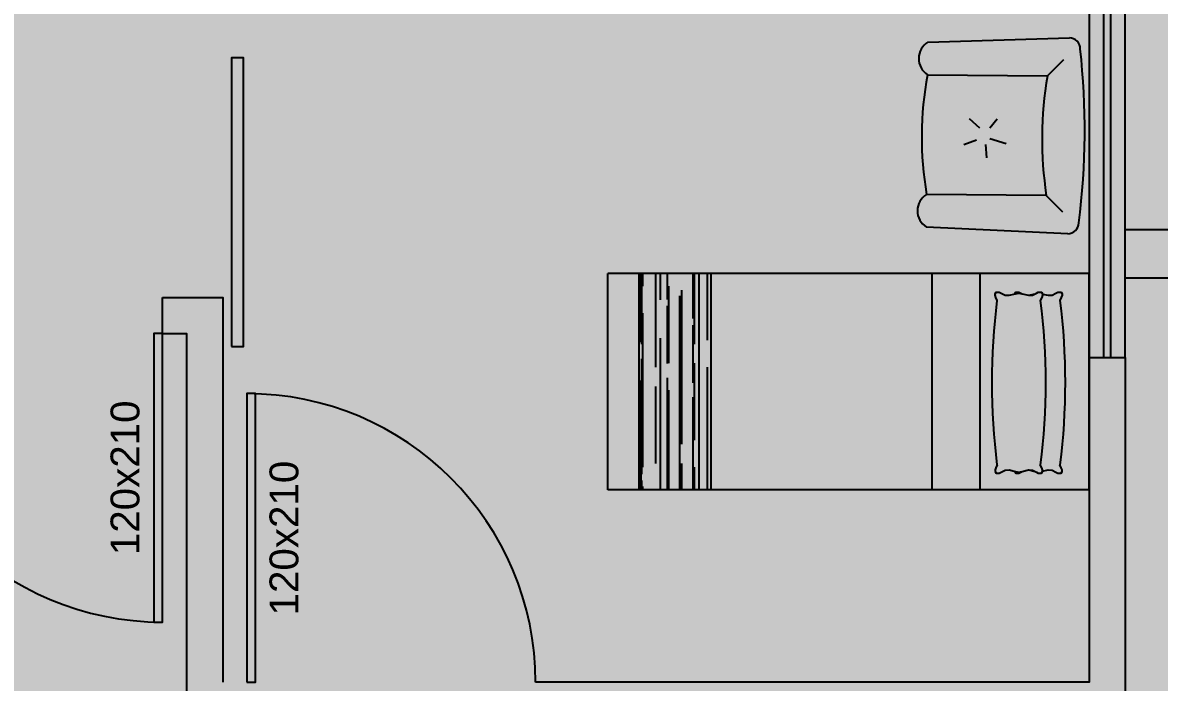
# Model space of a CAD drawing. Header units: centimetres. Extents: x 0 to 1099704, y -139216 to 99734.
# Drawn here: x 855797.1 to 856269.4, y -24670.6 to -24396.4 of the extents above; entities that cross this region are included whole.
import ezdxf
from ezdxf.enums import TextEntityAlignment as Align

# ---------------------------------------------------------------- set-up
doc = ezdxf.new("R2010")
doc.units = ezdxf.units.CM
doc.header["$LTSCALE"] = 4
for name, color, linetype in [('0.2', 2, 'Continuous'), ('0.4', 4, 'Continuous'), ('0.6', 6, 'Continuous'), ('02-CONT', 2, 'Continuous'), ('04', 254, 'Continuous'), ('AIT-LAY-HTC', 254, 'Continuous')]:
    doc.layers.add(name, color=color, linetype=linetype)
doc.styles.add('2mm 1-50', font='arial.ttf', dxfattribs={"height": 0.1})

# ---------------------------------------------------------------- blocks, each defined once
blk = doc.blocks.new('1_00e')
blk.add_lwpolyline([(-28.40539012428269, -52.25289090163764), (-25.40539012428269, -52.25289090163764), (-25.40539012428269, 47.74710909836236), (-28.40539012428269, 47.74710909836236)], close=True)
at = {"color": 1}
blk.add_arc((-28.40539012428326, -52.25289090163764), 100, 0, 90, dxfattribs=at)
blk = doc.blocks.new('CAMA-SOLTEIRO')
h = blk.add_hatch()
h.set_pattern_fill('AR-RROOF', color=256, scale=0.08, style=0)
h.set_pattern_definition([(0, (-259.2971654992087, -62.25848343646964), (0.176, 0.08), [1.2, -0.16, 0.4, -0.08]), (0, (-259.1907654992087, -62.21848343646964), (-0.08, 0.1064), [0.24, -0.0264, 0.48, -0.06]), (0, (-259.2571654992087, -62.19048343646964), (0.416, 0.0536), [0.64, -0.112, 0.32, -0.08])])
h.paths.add_polyline_path([(0.4499999999999886, -1.569999999997059), (-0.4500000000000455, -1.569999999997044), (-0.4500000000000455, -1.869999999999941), (0.4499999999999886, -1.869999999999969)])
at = {"layer": 'AIT-LAY-HTC'}
h = blk.add_hatch(color=254, dxfattribs=at)
h.paths.add_polyline_path([(0.4499999999999886, -0.6535763996212509), (-0.4499999999999886, -0.6535763996212509), (-0.4499999999999886, -1.569999999997044), (0.4499999999999886, -1.569999999997044)])
h.paths.add_polyline_path([(0.4499999999999886, -2.131628207280301e-14), (-0.4499999999999886, -7.105427357601002e-15), (-0.4500000000000455, -0.4535763996212623), (0.4499999999999886, -0.4535763996212623)])
h.paths.add_polyline_path([(0.3716982436171747, -0.373121244349754), (0.3723867664295994, -0.3861706267807321), (0.3655536251368972, -0.390699628518469), (0.3589239480322135, -0.390246726289142), (0.3496964401738865, -0.3873305654911334), (0.3375292817262334, -0.3814624037465322, -0.06240135273612517), (-0.3458491167673401, -0.3814624037465322), (-0.3580162752151068, -0.3873305654911476), (-0.3672437830732633, -0.3902467262891278), (-0.3738734601780038, -0.3906996285184547), (-0.3807066014707061, -0.3861706267807179), (-0.3800180786582814, -0.3731212443497398), (-0.3760551388454587, -0.3650755000255188), (-0.3677125645626802, -0.3491925823837292), (-0.367078841438115, -0.3321323483973302), (-0.3724699016728437, -0.3091402599489683), (-0.3738734601780038, -0.3092361431671051), (-0.3807066014707061, -0.3047071414293683), (-0.3800180786582814, -0.2916577589983902), (-0.3760551388454587, -0.2836120146741834), (-0.3731809529210182, -0.2781400276378534), (-0.3671426902825488, -0.2523877149917055), (-0.3671057082908646, -0.2513921359974702), (-0.3671426902825488, -0.2503965570033344), (-0.373180952921075, -0.2246442443571155), (-0.3760551388455156, -0.2191722573209276), (-0.3800180786582814, -0.2111265129965787), (-0.3807066014707061, -0.1980771305656006), (-0.3738734601780038, -0.1935481288278922), (-0.3724699016728437, -0.1936440120460148), (-0.367078841438115, -0.1706519235976387), (-0.3677125645626802, -0.1535916896112397), (-0.3760551388455156, -0.1377087719694785), (-0.3800180786582814, -0.1296630276452575), (-0.3807066014707061, -0.116613645214251), (-0.3738734601780038, -0.1120846434765284), (-0.3672437830733202, -0.1125375457058411), (-0.3580162752149931, -0.1154537065038497), (-0.3458491167673401, -0.1213218682484509, -0.06240135273612597), (0.3375292817262334, -0.1213218682484509), (0.3496964401739433, -0.1154537065038497), (0.3589239480322135, -0.1125375457058553), (0.3655536251368972, -0.1120846434765284), (0.3723867664295994, -0.1166136452142652), (0.3716982436171747, -0.1296630276452575), (0.3677353038042952, -0.1377087719695922), (0.3593927295215735, -0.1535916896112681), (0.3587590063970083, -0.1706519235976671), (0.364150066631737, -0.193644012046029), (0.3655536251368972, -0.193548128827878), (0.3723867664295994, -0.1980771305656006), (0.3716982436171747, -0.2111265129965929), (0.3677353038042384, -0.2191722573211123), (0.3648611178799115, -0.2246442443571297), (0.3588228552414421, -0.250396557003306), (0.358785873249758, -0.251392135997456), (0.3588228552414421, -0.2523877149917482), (0.3648611178799115, -0.2781400276378392), (0.3677353038042952, -0.2836120146742545), (0.3716982436171747, -0.2916577589984044), (0.3723867664295994, -0.3047071414293683), (0.3655536251368972, -0.3092361431670909), (0.364150066631737, -0.3091402599489825), (0.3587590063970083, -0.3321323483973586), (0.3593927295215735, -0.3491925823837292), (0.3677353038044657, -0.3650755000253483)], flags=16)
h.paths.add_polyline_path([(-0.4500000000000455, -1.869999999999926), (-0.4499999999999886, -1.99999999999995), (0.4499999999999886, -1.99999999999995), (0.4499999999999886, -1.869999999999969)])
h = blk.add_hatch(color=252, dxfattribs=at)
edge = h.paths.add_edge_path()
edge.add_line((0.3677353038042384, -0.1377087719696206), (0.3716982436171179, -0.1296630276452433))
edge.add_line((0.3716982436171747, -0.1296630276452433), (0.3723867664295994, -0.1166136452142652))
edge.add_line((0.3723867664295994, -0.1166136452142652), (0.3655536251368972, -0.1120846434765284))
edge.add_line((0.3655536251368972, -0.1120846434765284), (0.3589239480322135, -0.1125375457058411))
edge.add_line((0.3589239480322135, -0.1125375457058553), (0.3496964401739433, -0.1154537065038497))
edge.add_line((0.3496964401739433, -0.1154537065038355), (0.3375292817262334, -0.1213218682484509))
edge.add_ellipse((-0.004159917520553336, -2.848495806804841), major_axis=(1.943480023054445, 1.943480023054444), ratio=0.9999999999999957, start_angle=37.85859147788927, end_angle=52.14140852211052)
edge.add_line((-0.3458491167673401, -0.1213218682484651), (-0.35801627521505, -0.1154537065038497))
edge.add_line((-0.35801627521505, -0.1154537065038497), (-0.3672437830732633, -0.1125375457058553))
edge.add_line((-0.3672437830733202, -0.1125375457058553), (-0.3738734601780607, -0.1120846434765284))
edge.add_line((-0.3738734601780607, -0.1120846434765426), (-0.380706601470763, -0.116613645214251))
edge.add_line((-0.3807066014707061, -0.116613645214251), (-0.3800180786582814, -0.1296630276452433))
edge.add_line((-0.3800180786582814, -0.1296630276452433), (-0.3760551388454587, -0.1377087719697059))
edge.add_line((-0.3760551388454019, -0.1377087719697201), (-0.3677125645626802, -0.1535916896112681))
edge.add_line((-0.3677125645626802, -0.1535916896112681), (-0.367078841438115, -0.1706519235976671))
edge.add_line((-0.367078841438115, -0.1706519235976671), (-0.3724699016728437, -0.1936440120460148))
edge.add_line((-0.3724699016728437, -0.1936440120460148), (-0.3672437830733202, -0.1940010310572049))
edge.add_line((-0.3672437830733202, -0.1940010310572049), (-0.35801627521505, -0.1969171918551993))
edge.add_line((-0.35801627521505, -0.1969171918551993), (-0.3458491167673401, -0.2027853535998148))
edge.add_ellipse((-0.004159917520553336, -2.929959292156191), major_axis=(1.943480023054446, 1.943480023054447), ratio=0.9999999999999976, start_angle=37.85859147788932, end_angle=52.14140852211062, ccw=False)
edge.add_line((0.3375292817262334, -0.2027853535998148), (0.3496964401739433, -0.1969171918551851))
edge.add_line((0.3496964401739433, -0.1969171918551709), (0.3589239480322703, -0.1940010310572049))
edge.add_line((0.3589239480322135, -0.1940010310572049), (0.364150066631737, -0.193644012046029))
edge.add_line((0.364150066631737, -0.193644012046029), (0.3587590063970083, -0.1706519235976671))
edge.add_line((0.3587590063970083, -0.1706519235976671), (0.3593927295215735, -0.1535916896112681))
edge.add_line((0.3593927295215735, -0.1535916896112681), (0.3677353038042952, -0.1377087719696206))
edge = h.paths.add_edge_path()
edge.add_line((0.3585894172769599, -0.2513921359974987), (0.3588228552414421, -0.250396557003306))
edge.add_line((0.3588228552414421, -0.250396557003306), (0.3593927295215735, -0.2350551749626035))
edge.add_line((0.3593927295215735, -0.2350551749626035), (0.367735303804352, -0.2191722573207713))
edge.add_line((0.367735303804352, -0.2191722573207713), (0.3716982436171747, -0.2111265129966071))
edge.add_line((0.3716982436171747, -0.2111265129966071), (0.3723867664295994, -0.198077130565629))
edge.add_line((0.3723867664295994, -0.198077130565629), (0.3655536251368972, -0.1935481288278922))
edge.add_line((0.3655536251368972, -0.193548128827878), (0.3589239480322135, -0.1940010310571907))
edge.add_line((0.3589239480322135, -0.1940010310572049), (0.3496964401739433, -0.1969171918551993))
edge.add_line((0.3496964401739433, -0.1969171918551993), (0.3375292817262334, -0.2027853535998148))
edge.add_ellipse((-0.004159917520553336, -2.929959292156191), major_axis=(1.94348002305446, 1.94348002305446), ratio=0.9999999999999964, start_angle=37.85859147788919, end_angle=52.14140852211058)
edge.add_line((-0.3458491167673401, -0.2027853535998148), (-0.3580162752149931, -0.1969171918552135))
edge.add_line((-0.3580162752149931, -0.1969171918552135), (-0.3672437830733202, -0.1940010310571907))
edge.add_line((-0.3672437830733202, -0.1940010310571907), (-0.3738734601780038, -0.1935481288278638))
edge.add_line((-0.3738734601780038, -0.193548128827878), (-0.3807066014707061, -0.1980771305656006))
edge.add_line((-0.3807066014707061, -0.1980771305656006), (-0.3800180786582814, -0.2111265129965929))
edge.add_line((-0.3800180786582814, -0.2111265129965929), (-0.376055138845345, -0.2191722573210413))
edge.add_line((-0.376055138845345, -0.2191722573210413), (-0.3677125645626802, -0.2350551749625893))
edge.add_line((-0.3677125645626802, -0.2350551749626035), (-0.3671426902825488, -0.250396557003306))
edge.add_line((-0.3671426902825488, -0.2503965570032918), (-0.3669092523180666, -0.2513921359974702))
edge.add_line((-0.3669092523180666, -0.2513921359974702), (-0.3732120659238944, -0.278272720073609))
edge.add_line((-0.3732120659238944, -0.278272720073609), (-0.3759659441697067, -0.2921238786731593))
edge.add_line((-0.3759659441697067, -0.2921238786731593), (-0.3732120659238944, -0.3059750372728232))
edge.add_line((-0.3732120659238944, -0.3059750372728232), (-0.367078841438115, -0.3321323483973302))
edge.add_line((-0.367078841438115, -0.3321323483973302), (-0.3677125645626802, -0.3491925823837292))
edge.add_line((-0.3677125645626802, -0.3491925823837292), (-0.3760551388454587, -0.3650755000255756))
edge.add_line((-0.3760551388454587, -0.3650755000255756), (-0.3800180786582814, -0.3731212443497398))
edge.add_line((-0.3800180786582814, -0.3731212443497398), (-0.3807066014707061, -0.3861706267807179))
edge.add_line((-0.3807066014707061, -0.3861706267807179), (-0.3738734601780607, -0.3906996285184547))
edge.add_line((-0.3738734601780607, -0.390699628518469), (-0.3672437830733202, -0.390246726289142))
edge.add_line((-0.3672437830733202, -0.3902467262891278), (-0.35801627521505, -0.3873305654911192))
edge.add_line((-0.3580162752149931, -0.3873305654911192), (-0.3458491167673401, -0.381462403746518))
edge.add_ellipse((-0.004159917520553336, 2.345711534809816), major_axis=(1.943480023054408, 1.943480023054407), ratio=0.9999999999999963, start_angle=217.8585914778892, end_angle=232.1414085221106)
edge.add_line((0.3375292817262334, -0.3814624037465322), (0.3496964401739433, -0.3873305654911476))
edge.add_line((0.3496964401739433, -0.3873305654911476), (0.3589239480321567, -0.390246726289142))
edge.add_line((0.3589239480321567, -0.390246726289142), (0.3655536251368403, -0.3906996285184832))
edge.add_line((0.3655536251368972, -0.390699628518469), (0.3723867664295994, -0.3861706267807321))
edge.add_line((0.3723867664295994, -0.3861706267807321), (0.3716982436171747, -0.373121244349754))
edge.add_line((0.3716982436171747, -0.3731212443497398), (0.3677353038042384, -0.3650755000254762))
edge.add_line((0.3677353038042384, -0.3650755000254762), (0.3593927295215735, -0.3491925823837292))
edge.add_line((0.3593927295215735, -0.3491925823837292), (0.3587590063970083, -0.3321323483973302))
edge.add_line((0.3587590063970083, -0.3321323483973444), (0.3648922308827878, -0.3059750372727663))
edge.add_line((0.3648922308827878, -0.3059750372727521), (0.3676461091286001, -0.2921238786731735))
edge.add_line((0.3676461091286001, -0.2921238786731735), (0.3648922308827878, -0.2782727200736659))
edge.add_line((0.3648922308827878, -0.2782727200736659), (0.3585894172769599, -0.2513921359974987))
for points in [[(0.4499999999999886, -0.6535763996212509), (0.4499999999999886, -0.4535763996212623), (-0.4499999999999886, -0.4535763996212623), (-0.4499999999999886, -0.6535763996212509)], [(-0.4499999999999886, -1.569999999997044), (0.4499999999999886, -1.569999999997044), (0.4499999999999886, -1.869999999999955), (-0.4499999999999886, -1.869999999999955)]]:
    blk.add_hatch(color=252, dxfattribs=at).paths.add_polyline_path(points)
for p, q in [((-0.4500000000000455, 7.105427357601002e-15), (0.4499999999999886, -7.105427357601002e-15)), ((-0.4500000000000455, 7.105427357601002e-15), (-0.4499999999999886, -1.99999999999995)), ((0.4499999999999886, -7.105427357601002e-15), (0.4499999999999886, -1.99999999999995)), ((0.4499999999999886, -0.05000000000000426), (0.4499999999999886, -1.949999999999953)), ((0.4499999999999886, -0.4535763996212623), (-0.4499999999999886, -0.4535763996212623)), ((0.4499999999999886, -0.6535763996212509), (-0.4499999999999886, -0.6535763996212509)), ((-0.4499999999999886, -1.569999999997044), (0.4499999999999886, -1.569999999997044)), ((-0.4499999999999886, -1.869999999999941), (0.4499999999999886, -1.869999999999955)), ((-0.4499999999999886, -1.99999999999995), (0.4499999999999886, -1.99999999999995))]:
    blk.add_line(p, q)
for points in [[(-0.3724699016728437, -0.1936440120460148), (-0.367078841438115, -0.1706519235976529), (-0.3677125645626802, -0.1535916896112539), (-0.3760551388454587, -0.1377087719695353), (-0.3800180786582814, -0.1296630276452433), (-0.3807066014707061, -0.1166136452142652), (-0.3738734601780038, -0.1120846434765284), (-0.3672437830733202, -0.1125375457058553), (-0.35801627521505, -0.1154537065038497), (-0.3458491167673401, -0.1213218682484651)], [(0.364150066631737, -0.1936440120460148), (0.3587590063970083, -0.1706519235976671), (0.3593927295215735, -0.1535916896112539), (0.3677353038042952, -0.1377087719695496), (0.3716982436171747, -0.1296630276452575), (0.3723867664295994, -0.1166136452142652), (0.3655536251368972, -0.1120846434765284), (0.3589239480322135, -0.1125375457058553), (0.3496964401739433, -0.1154537065038497), (0.3375292817262334, -0.1213218682484651)], [(-0.3458491167673401, -0.3814624037465322), (-0.35801627521505, -0.3873305654911476), (-0.3672437830733202, -0.3902467262891278), (-0.3738734601780038, -0.3906996285184547), (-0.3807066014707061, -0.3861706267807179), (-0.3800180786582814, -0.3731212443497398), (-0.3760551388454587, -0.3650755000254478), (-0.3677125645626802, -0.3491925823837292), (-0.367078841438115, -0.3321323483973302), (-0.3732120659238944, -0.3059750372727663), (-0.3759659441697067, -0.2921238786731593), (-0.3732120659238944, -0.2782727200735664), (-0.367078841438115, -0.2521154089490025), (-0.3677125645626802, -0.2350551749626035), (-0.3760551388454587, -0.219172257320885), (-0.3800180786582814, -0.2111265129965929), (-0.3807066014707061, -0.1980771305656148), (-0.3738734601780038, -0.193548128827878), (-0.3672437830733202, -0.1940010310572049), (-0.35801627521505, -0.1969171918551993), (-0.3458491167673401, -0.2027853535998148)], [(-0.3671426902825488, -0.2523877149916771), (-0.367078841438115, -0.2506688630459806), (-0.373180952921075, -0.2246442443571155)], [(0.3375292817262334, -0.3814624037465322), (0.3496964401739433, -0.3873305654911476), (0.3589239480322135, -0.390246726289142), (0.3655536251368972, -0.390699628518469), (0.3723867664295994, -0.3861706267807321), (0.3716982436171747, -0.373121244349754), (0.3677353038042952, -0.365075500025462), (0.3593927295215735, -0.3491925823837434), (0.3587590063970083, -0.3321323483973444), (0.3648922308827878, -0.3059750372727805), (0.3676461091286001, -0.2921238786731735), (0.3648922308827878, -0.2782727200735806), (0.3587590063970083, -0.2521154089490167), (0.3593927295215735, -0.2350551749626035), (0.3677353038042952, -0.219172257320885), (0.3716982436171747, -0.2111265129966071), (0.3723867664295994, -0.1980771305656148), (0.3655536251368972, -0.193548128827878), (0.3589239480322135, -0.1940010310572049), (0.3496964401739433, -0.1969171918551993), (0.3375292817262334, -0.2027853535998148)], [(0.3588228552414421, -0.2523877149916913), (0.3587590063970083, -0.2506688630459948), (0.3648611178799115, -0.2246442443571155)], [(-0.3724699016728437, -0.3091402599489825), (-0.3738734601780038, -0.3092361431671051), (-0.3807066014707061, -0.3047071414293683), (-0.3800180786582814, -0.2916577589983902), (-0.3760551388454587, -0.2836120146740981), (-0.373180952921075, -0.2781400276378818)], [(0.364150066631737, -0.3091402599489825), (0.3655536251368972, -0.3092361431671051), (0.3723867664295994, -0.3047071414293825), (0.3716982436171747, -0.2916577589983902), (0.3677353038042952, -0.2836120146740981), (0.3648611178799115, -0.2781400276378818)]]:
    blk.add_lwpolyline(points)
for centre, radius, start, end in [((-0.004159917520553336, -2.848495806804841), 2.748495806804713, 82.85859147788834, 97.14140852211166), ((-0.004159917520553336, -2.929959292156191), 2.748495806804713, 82.85859147788834, 97.14140852211166), ((-0.004159917520553336, 2.345711534809816), 2.748495806804664, 262.8585914778884, 277.1414085221116)]:
    blk.add_arc(centre, radius, start, end)
blk = doc.blocks.new('Poltrona08')
for p, q in [((-49.37355434940944, -15.72616752609145), (-49.37355434940944, 39.27383247390898)), ((5.626445650590281, 39.27383247390898), (5.626445650590281, -15.72616752609145)), ((-29.2909328934294, 16.36152345113095), (-25.06770044392762, 13.07900181849368)), ((-20.37521952551106, 13.07900181849368), (-18.02898095166735, 20.58190801911918)), ((-17.55973248275292, 11.20327594779246), (-11.45950615759236, 11.67220877437826)), ((-25.06770044392762, 8.389687141740989), (-29.2909328934294, 3.700372464987946)), ((-19.43672258768149, 6.982894097625572), (-17.27983121032299, 1.207633293280477))]:
    blk.add_line(p, q)
for points in [[(-64.37355434940893, -15.72616752609145), (-66.8735543494095, 49.27383247390912)], [(23.12644565059071, 49.27383247390912), (20.62644565059085, -15.72616752609145)], [(-49.37355434940943, 39.27383247390898), (-56.87355434940936, 46.77383247390891)], [(5.626445650590281, 39.27383247390898), (13.12644565059021, 46.77383247390891)]]:
    blk.add_lwpolyline(points)
for centre, radius, start, end in [((-61.87355434940979, 49.27383247390912), 4.999999999999893, 89.99999999999795, 179.9999999999999), ((-21.87355434940922, -276.1504985630796), 332.8366544436498, 83.0975626029274, 96.90243739707266), ((18.12644565059099, 49.27383247390912), 4.999999999999893, 0, 90.00000000000203), ((-21.87355434940922, 208.7364681285423), 171.6794538755731, 260.782525588539, 279.2174744114608), ((-56.87355434940866, -11.05950085942512), 8.833333333333096, 211.8907918018441, 328.1092081981547), ((-21.87355434940887, 134.2738324739405), 152.5000000000315, 259.6111421845325, 280.3888578154674), ((13.12644565059056, -11.05950085942476), 8.833333333333284, 211.8907918018461, 328.1092081981539)]:
    blk.add_arc(centre, radius, start, end)

msp = doc.modelspace()

# ---------------------------------------------------------------- hatches: boundary and pattern name
at = {"layer": '0.2', "true_color": 0x000000}
h = msp.add_hatch(color=18, dxfattribs=at)
h.dxf.hatch_style = 1
h.paths.add_polyline_path([(844383.6527737991, -22106.11545228362), (857338.3808450467, -22106.11545228361), (856514.3223658692, -24482.38253884154), (856255.2205629863, -24482.38253884154), (856255.2205629863, -24502.38253884154), (856528.5551048537, -24502.38253884154), (857366.4850631059, -22086.11545228361), (844366.0450631086, -22086.11545228361), (843984.1592967253, -25075.6650302259), (844003.761334086, -25075.61144362239)])
h = msp.add_hatch(color=18, dxfattribs=at)
h.dxf.hatch_style = 1
h.paths.add_polyline_path([(855880.2171221966, -22279.57963985066), (856240.2171221966, -22279.57963985066), (856240.2171221966, -22334.57963985066), (856255.2171221966, -22334.57963985066), (856255.2171221966, -22264.57963985066), (855730.2171221967, -22264.57963985066), (855730.2171221967, -22279.57963985066), (855865.2171221967, -22279.57963985066), (855865.2171221967, -22639.57963985066), (855855.2171221967, -22639.57963985066), (855855.2171221967, -22654.57963985066), (855865.2171221967, -22654.57963985066), (855880.2171221966, -22654.57963985066), (855880.2171221966, -22494.57963985066), (855890.2171221966, -22494.57963985066), (855890.2171221966, -22479.57963985066), (855880.2171221966, -22479.57963985066)])
h.paths.add_polyline_path([(856255.2171221966, -22479.57963985066), (856255.2171221966, -22424.57963985066), (856240.2171221966, -22424.57963985066), (856240.2171221966, -22479.57963985066), (856010.2171221966, -22479.57963985066), (856010.2171221966, -22494.57963985066), (856240.2171221966, -22494.57963985066), (856240.2171221966, -22629.57963985066), (856255.2171221966, -22629.57963985066)], flags=17)
h.paths.add_polyline_path([(856255.2171221966, -22809.57963985066), (856240.2171221966, -22809.57963985066), (856240.2171221966, -22944.57963985066), (855880.2171221966, -22944.57963985066), (855880.2171221966, -22774.57963985066), (855865.2171221966, -22774.57963985066), (855865.2171221967, -22944.57963985066), (855865.2171221967, -22959.57963985066), (855880.2171221967, -22959.57963985066), (856240.2171221967, -22959.57963985066), (856240.2171221967, -22985.89706756994), (856255.2171221967, -22985.89706756994), (856255.2171221967, -22944.57963985066)])
h.paths.add_polyline_path([(856255.2171221967, -23240.07963985066), (856240.2171221967, -23240.07963985066), (856240.2171221967, -23280.57963985066), (856040.4196986986, -23280.57963985066), (855880.2171221967, -23280.57963985066), (855865.2171221967, -23280.57963985066), (855865.2171221967, -23295.57963985066), (855865.2171221967, -23395.57963985066), (855880.2171221967, -23395.57963985066), (855880.2171221967, -23295.57963985066), (856130.3989088985, -23295.57963985066), (856240.2171221967, -23295.57963985066), (856240.2171221967, -23350.57963985066), (856255.2171221967, -23350.57963985066), (856255.2171221967, -23280.57963985066)])
h.paths.add_polyline_path([(856255.2171221967, -23470.57963985066), (856240.2171221967, -23470.57963985066), (856240.2171221967, -23525.57963985066), (855880.2171221967, -23525.57963985066), (855880.2171221967, -23515.57963985066), (855865.2171221967, -23515.57963985066), (855865.2171221967, -23540.57963985066), (855865.2171221967, -23550.57963985066), (855880.2171221967, -23550.57963985066), (855880.2171221967, -23540.57963985066), (856240.2171221967, -23540.57963985066), (856240.2171221967, -23675.57963985066), (856255.2171221967, -23675.57963985066), (856255.2171221967, -23525.57963985066)])
h.paths.add_polyline_path([(856255.2171221967, -23855.57963985066), (856240.2171221967, -23855.57963985066), (856240.2171221967, -23990.57963985066), (856010.2171221967, -23990.57963985066), (856010.2171221967, -24005.57963985066), (856240.2171221967, -24005.57963985066), (856240.2171221967, -24060.57963985066), (856255.2171221967, -24060.57963985066), (856255.2171221967, -23990.57963985066)], flags=17)
h.paths.add_polyline_path([(855880.2171221967, -23670.57963985066), (855865.2171221967, -23670.57963985066), (855865.2171221967, -23980.57963985066), (855865.2171221967, -24220.57963985066), (855865.2171221967, -24390.57963985066), (855880.2171221967, -24390.57963985066), (855880.2171221967, -24220.57963985066), (855925.2171221967, -24220.57963985066), (856240.2171221967, -24220.57963985066), (856240.2171221967, -24355.57963985066), (856255.2171221967, -24355.57963985066), (856255.2171221967, -24205.57963985066), (856255.2171221967, -24150.57963985066), (856240.2171221967, -24150.57963985066), (856240.2171221967, -24205.57963985066), (855880.2171221967, -24205.57963985066), (855880.2171221967, -24005.57963985066), (855890.2171221967, -24005.57963985066), (855890.2171221967, -23990.57963985066), (855880.2171221967, -23990.57963985066), (855880.2171221967, -23980.57963985066)])
h.paths.add_polyline_path([(856255.2171221967, -24535.57963985066), (856240.2171221967, -24535.57963985066), (856240.2171221967, -24670.57963985066), (856010.2171221967, -24670.57963985066), (856010.2171221967, -24685.57963985066), (856240.2171221967, -24685.57963985066), (856240.2171221967, -24740.57963985066), (856255.2171221967, -24740.57963985066), (856255.2171221967, -24670.57963985066)])
h = msp.add_hatch(color=18, dxfattribs=at)
h.dxf.hatch_style = 1
h.paths.add_polyline_path([(856255.2171221967, -24830.57963985066), (856240.2171221967, -24830.57963985066), (856240.2171221967, -24885.57963985066), (855880.2171221967, -24885.57963985066), (855880.2171221967, -24685.57963985066), (855890.2171221967, -24685.57963985066), (855890.2171221967, -24670.57963985066), (855880.2171221967, -24670.57963985066), (855880.2171221967, -24510.57963985066), (855855.2171221967, -24510.57963985066), (855855.2171221967, -24525.57963985066), (855865.2171221967, -24525.57963985066), (855865.2171221967, -24885.57963985066), (855730.2171221967, -24885.57963985066), (855730.2171221967, -24900.57963985066), (855880.2171221967, -24900.57963985066), (856255.2171221967, -24900.57963985066)])
h.paths.add_polyline_path([(855550.2171221967, -24885.5796743734), (855495.2171190582, -24885.57963985065), (855415.2171221967, -24885.57963985066), (855415.2171221967, -24655.57963985066), (855400.2171221967, -24655.57963985066), (855400.2171221967, -24885.57963985066), (855345.2171221967, -24885.57963985066), (855345.2171221967, -24900.57963985066), (855415.2171221967, -24900.57963985066), (855550.2171221967, -24900.57963985066)], flags=17)
h.paths.add_polyline_path([(855735.2171221967, -24510.57963985066), (855425.2171221967, -24510.57963985066), (855185.2171221967, -24510.57963985066), (855175.2171221967, -24510.57963985064), (855175.2171221967, -24525.57963985064), (855185.2171221967, -24525.57963985064), (855185.2171221967, -24885.57963985064), (855050.2171221967, -24885.57963985064), (855050.2171221967, -24900.57963985064), (855200.2171221967, -24900.57963985064), (855255.2171221967, -24900.57963985066), (855255.2171221967, -24885.57963985066), (855200.2171221967, -24885.57963985066), (855200.2171221967, -24525.57963985066), (855400.2171221967, -24525.57963985066), (855400.2171221967, -24535.57963985066), (855415.2171221967, -24535.57963985066), (855415.2171221967, -24525.57963985066), (855425.2171221967, -24525.57963985066), (855735.2171221967, -24525.57963985066)])
h.paths.add_polyline_path([(854870.2171221967, -24885.57967437339), (854815.2171190582, -24885.57963985063), (854735.2171221967, -24885.57963985064), (854735.2171221967, -24655.57963985064), (854720.2171221967, -24655.57963985064), (854720.2171221967, -24885.57963985064), (854665.2171221967, -24885.57963985064), (854665.2171221967, -24900.57963985064), (854735.2171221967, -24900.57963985064), (854870.2171221967, -24900.57963985064)], flags=17)
h.paths.add_polyline_path([(855055.2171221967, -24510.57963985064), (854745.2171221967, -24510.57963985064), (854505.2171221967, -24510.57963985064), (854495.2171221967, -24510.57963985065), (854495.2171221967, -24525.57963985065), (854505.2171221967, -24525.57963985065), (854505.2171221967, -24885.57963985065), (854370.2171221967, -24885.57963985065), (854370.2171221967, -24900.57963985065), (854520.2171221967, -24900.57963985065), (854575.2171221967, -24900.57963985064), (854575.2171221967, -24885.57963985064), (854520.2171221967, -24885.57963985064), (854520.2171221967, -24525.57963985064), (854720.2171221967, -24525.57963985064), (854720.2171221967, -24535.57963985064), (854735.2171221967, -24535.57963985064), (854735.2171221967, -24525.57963985064), (854745.2171221967, -24525.57963985064), (855055.2171221967, -24525.57963985064)])
h.paths.add_polyline_path([(854190.2171221967, -24885.5796743734), (854135.2171190582, -24885.57963985064), (854055.2171221967, -24885.57963985065), (854055.2171221967, -24655.57963985065), (854040.2171221967, -24655.57963985065), (854040.2171221967, -24885.57963985065), (853985.2171221967, -24885.57963985065), (853985.2171221967, -24900.57963985065), (854055.2171221967, -24900.57963985065), (854190.2171221967, -24900.57963985065)], flags=17)
h.paths.add_polyline_path([(853840.2171221967, -24525.57963985065), (854040.2171221967, -24525.57963985065), (854040.2171221967, -24535.57963985065), (854055.2171221967, -24535.57963985065), (854055.2171221967, -24525.57963985065), (854065.2171221967, -24525.57963985065), (854375.2171221967, -24525.57963985065), (854375.2171221967, -24510.57963985065), (854065.2171221967, -24510.57963985065), (853825.2171221967, -24510.57963985065), (853815.2171221967, -24510.57963985065), (853815.2171221967, -24525.57963985065), (853825.2171221967, -24525.57963985065), (853825.2171221967, -24885.57963985065), (853690.2171221967, -24885.57963985065), (853690.2171221967, -24900.57963985065), (853840.2171221967, -24900.57963985065), (853895.2171221967, -24900.57963985065), (853895.2171221967, -24885.57963985065), (853840.2171221967, -24885.57963985065)])
h.paths.add_polyline_path([(853510.2171221967, -24885.5796743734), (853455.2171190582, -24885.57963985064), (853375.2171221967, -24885.57963985065), (853375.2171221967, -24655.57963985065), (853360.2171221967, -24655.57963985065), (853360.2171221967, -24885.57963985065), (853305.2171221967, -24885.57963985065), (853305.2171221967, -24900.57963985065), (853375.2171221967, -24900.57963985065), (853510.2171221967, -24900.57963985065)], flags=17)
h.paths.add_polyline_path([(853215.2171221967, -24885.57963985065), (853160.2171221967, -24885.57963985065), (853160.2171221967, -24525.57963985065), (853360.2171221967, -24525.57963985065), (853360.2171221967, -24535.57963985065), (853375.2171221967, -24535.57963985065), (853375.2171221967, -24525.57963985065), (853385.2171221967, -24525.57963985065), (853695.2171221967, -24525.57963985065), (853695.2171221967, -24510.57963985065), (853385.2171221967, -24510.57963985065), (853160.2171221967, -24510.57963985065), (853160.2171221967, -24503.07963985065), (853145.2171221967, -24503.07963985065), (853145.2171221967, -24900.57963985065), (853215.2171221967, -24900.57963985065)])
h.paths.add_polyline_path([(853160.2171221967, -23985.57963985065), (853215.2171221967, -23985.57963985065), (853215.2171221967, -23970.57963985065), (853145.2171221967, -23970.57963985065), (853145.2171221967, -24383.07963985065), (853152.7171221967, -24383.07963985065), (853160.2171221967, -24383.07963985065), (853160.2171221967, -24360.57963985065), (853385.2171221967, -24360.57963985065), (853695.2171221967, -24360.57963985065), (853695.2171221967, -24345.57963985065), (853385.2171221967, -24345.57963985065), (853375.2171221967, -24345.57963985065), (853375.2171221967, -24335.57963985065), (853360.2171221967, -24335.57963985065), (853360.2171221967, -24345.57963985065), (853160.2171221967, -24345.57963985065)])
h.paths.add_polyline_path([(853375.2171221967, -23985.57963985065), (853510.2171221967, -23985.57963985065), (853510.2171221967, -23970.57963985065), (853360.2171221967, -23970.57963985065), (853305.2171221967, -23970.57963985065), (853305.2171221967, -23985.57963985065), (853360.2171221967, -23985.57963985065), (853360.2171221967, -24215.57963985065), (853375.2171221967, -24215.57963985065)], flags=17)
h.paths.add_polyline_path([(853840.2171221967, -23985.57963985065), (853895.2171221967, -23985.57963985065), (853895.2171221967, -23970.57963985065), (853825.2171221967, -23970.57963985065), (853690.2171221967, -23970.57963985065), (853690.2171221967, -23985.57963985065), (853825.2171221967, -23985.57963985065), (853825.2171221967, -24345.57963985065), (853815.2171221967, -24345.57963985065), (853815.2171221967, -24360.57963985065), (853840.2171221967, -24360.57963985065), (854065.2171221967, -24360.57963985065), (854375.2171221967, -24360.57963985065), (854375.2171221967, -24345.57963985065), (854065.2171221967, -24345.57963985065), (854055.2171221967, -24345.57963985065), (854055.2171221967, -24335.57963985065), (854040.2171221967, -24335.57963985065), (854040.2171221967, -24345.57963985065), (853840.2171221967, -24345.57963985065)])
h.paths.add_polyline_path([(854055.2171221967, -23985.57963985065), (854190.2171221967, -23985.57963985065), (854190.2171221967, -23970.57963985065), (854040.2171221967, -23970.57963985065), (853985.2171221967, -23970.57963985065), (853985.2171221967, -23985.57963985065), (854040.2171221967, -23985.57963985065), (854040.2171221967, -24215.57963985065), (854055.2171221967, -24215.57963985065)], flags=17)
h.paths.add_polyline_path([(854580.2171221969, -23970.57963985065), (854505.2171221967, -23970.57963985065), (854370.2171221967, -23970.57963985065), (854370.2171221967, -23985.57963985065), (854505.2171221967, -23985.57963985065), (854505.2171221967, -24345.57963985065), (854495.2171221967, -24345.57963985065), (854495.2171221967, -24360.57963985065), (854520.2171221967, -24360.57963985065), (854520.2171221967, -24200.57963985065), (854530.2171221967, -24200.57963985065), (854530.2171221967, -24185.57963985065), (854520.2171221967, -24185.57963985065), (854520.2171221967, -23985.57963985065), (854580.2171221969, -23985.57963985065)])
h.paths.add_polyline_path([(854795.2171221967, -24185.57963985065), (854785.2171221967, -24185.57963985065), (854785.2171221967, -23985.57963985065), (854845.2171221966, -23985.57963985065), (854845.2171221966, -23970.57963985065), (854770.2171221967, -23970.57963985065), (854710.2171221969, -23970.57963985065), (854710.2171221969, -23985.57963985065), (854770.2171221967, -23985.57963985065), (854770.2171221967, -24185.57963985065), (854630.2171221967, -24185.57963985065), (854630.2171221967, -24200.57963985065), (854785.2171221967, -24200.57963985065), (854795.2171221967, -24200.57963985065)])
h.paths.add_polyline_path([(855050.2171221963, -23970.57963985066), (855050.2171221965, -23952.53955871404), (855035.2171221965, -23952.53955871402), (855035.2171221963, -23970.57963985066), (854975.2171221966, -23970.57963985066), (854975.2171221966, -23985.57963985066), (855035.2171221963, -23985.57963985066), (855035.2171221963, -24185.57963985066), (855025.2171221963, -24185.57963985066), (854895.2171221967, -24185.57963985065), (854895.2171221967, -24200.57963985065), (855025.2171221963, -24200.57963985066), (855050.2171221963, -24200.57963985066)])
at = {"layer": '0.4', "true_color": 0xf8f3ec}
h = msp.add_hatch(color=7, dxfattribs=at)
h.dxf.hatch_style = 1
h.paths.add_polyline_path([(861342.4613062439, -28259.32218729638), (861342.4613062439, -19037.77254607299), (839953.6544866126, -19037.77254607299), (839953.6544866126, -28259.32218729638)])
at = {"layer": '0.6'}
h = msp.add_hatch(dxfattribs=at)
h.set_pattern_fill('AR-SAND', color=4, scale=8)
h.set_pattern_definition([(37.50000000000001, (164770.3717682944, -70446.88349858893), (-12.80025036787237, 391.5305898634739), [0, -308.864, 0, -345.44, 0, -330.2]), (7.499999999999999, (164770.3717682944, -70446.88349858893), (359.6186265104021, 573.4600804546834), [0, -166.624, 0, -278.384, 0, -106.68]), (327.5, (164520.4357682944, -70446.88349858893), (632.7938961931663, 1.14974774283661), [0, -101.6, 0, -365.76, 0, -477.52]), (317.5, (164520.4357682944, -70446.88349858893), (610.8451619778377, 178.343458605773), [0, -50.8, 0, -239.776, 0, -274.32])])
h.paths.add_polyline_path([(847029.493582481, -24402.35803356353), (847029.493582481, -24552.35803356353), (847028.9779372601, -25067.34132967043), (848085.2081816171, -25064.45388535614), (848085.2081816171, -24749.45388535614), (848085.2081816171, -23226.03568594248), (845793.9843770533, -23226.03568594247), (845793.9843770533, -22236.11545228361), (850028.9843770532, -22236.11545228361), (850028.9843770532, -22626.11545228361), (851423.2171221967, -22626.11545228361), (851423.2171221967, -22264.57963985066), (856255.2171221968, -22264.57963985066), (856255.2171221968, -24502.38253884154), (856528.5551048538, -24502.38253884154), (857366.485063106, -22086.11545228362), (844366.0450631086, -22086.11545228362), (843984.1592967254, -25075.66503022591), (844426.2917885046, -25074.45636104002), (844424.9099322843, -24568.97186336245), (844424.9099322843, -23258.97186336222), (845409.9099322843, -23258.97186336222), (845409.9099322843, -23588.97186336222), (846464.9099322844, -23588.97186336222), (846464.9099322844, -24402.35803356353)])
h.paths.add_polyline_path([(855035.2171221965, -23970.57963985065), (855035.2171221969, -23194.57963985066), (852888.2171221967, -23194.57963985066), (852888.2171221967, -22896.11209637074), (852683.2171221968, -22896.11209637074), (852683.2171221968, -23970.57963985065)], flags=17)
h.paths.add_polyline_path([(851453.2171221967, -23970.57963985065), (851453.2171221967, -22896.11209637074), (850028.9843770532, -22896.11209637074), (850028.9843770532, -23226.03568594247), (848841.9843770532, -23226.03568594247), (848841.9843770532, -23441.03568594249), (848841.9843770533, -23970.57963985065)], flags=17)
h.paths.add_polyline_path([(846909.2244930629, -23971.9083594683), (847585.6757751142, -23971.9083594683), (847585.6757751142, -23848.64682100675), (846909.2244930629, -23848.64682100675)], flags=16)
h.paths.add_polyline_path([(848083.9284586846, -23837.52334034714), (848083.9284586846, -23540.82883485264), (848031.1020850582, -23540.82883485264), (848031.1020850582, -23837.52334034714)], flags=16)
h.paths.add_polyline_path([(853624.8800301066, -23681.776107387), (854301.3313121579, -23681.776107387), (854301.3313121579, -23558.51456892546), (853624.8800301066, -23558.51456892546)], flags=16)
h.paths.add_polyline_path([(849927.4139533694, -23613.22896367017), (850603.8652354206, -23613.22896367017), (850603.8652354206, -23489.96742520863), (849927.4139533694, -23489.96742520863)], flags=16)
h.paths.add_polyline_path([(848903.6997061255, -23837.52334034714), (848903.6997061255, -23540.82883485264), (848850.8733324992, -23540.82883485264), (848850.8733324992, -23837.52334034714)], flags=16)

# ---------------------------------------------------------------- linework, layer by layer
at = {"layer": '0.2'}
for p, q in [((856240.2171221967, -24355.57963985069), (856240.2171221967, -24535.57963985069)), ((856246.2171221967, -24355.57963985069), (856246.2171221967, -24535.57963985069)), ((856249.2171221967, -24535.57963985069), (856249.2171221967, -24355.57963985069)), ((856255.2171221967, -24535.57963985069), (856255.2171221967, -24355.57963985069))]:
    msp.add_line(p, q, dxfattribs=at)
msp.add_lwpolyline([(855883.9049394064, -24531.01263281133), (855888.9049394064, -24531.01263281133), (855888.9049394064, -24411.01263281133), (855883.9049394064, -24411.01263281133)], close=True, dxfattribs=at)
at = {"layer": '0.4'}
for p, q in [((856255.2171221967, -24482.38253884154), (856514.3223658692, -24482.38253884154, 77040.33870733916)), ((856255.2171221967, -24502.38253884154), (856528.5551048537, -24502.38253884154, 77040.33870733916))]:
    msp.add_line(p, q, dxfattribs=at)
at = {"layer": '0.6'}
for p, q in [((855855.2171221967, -24525.57963985066), (855855.2171221967, -24510.57963985066)), ((856240.2171221967, -24535.57963985066), (856255.2171221967, -24535.57963985066))]:
    msp.add_line(p, q, dxfattribs=at)
for points in [[(855855.2171221967, -24510.57963985066), (855880.2171221967, -24510.57963985066), (855880.2171221967, -24670.57963985066)], [(855855.2171221967, -24525.57963985066), (855865.2171221967, -24525.57963985066), (855865.2171221967, -24885.57963985066), (855730.2171221967, -24885.57963985066)], [(856240.2171221967, -24535.57963985066), (856240.2171221967, -24670.57963985066), (856010.2171221967, -24670.57963985066)], [(856255.2171221967, -24535.57963985066), (856255.2171221967, -24685.57963985066)]]:
    msp.add_lwpolyline(points, dxfattribs=at)

# ---------------------------------------------------------------- block references
at = {"layer": '0.2', "xscale": 0.904434194830291, "yscale": 0.904434194830291, "zscale": 0.904434194830291, "rotation": 269.5138070605645}
msp.add_blockref('Poltrona08', (856186.9625991876, -24462.78716382292), dxfattribs=at)
at = {"layer": '02-CONT', "xscale": 1.2, "yscale": 1.2, "zscale": 1.2, "rotation": 180}
msp.add_blockref('1_00e', (855821.1306540476, -24588.28310893262), dxfattribs=at)
at = {"layer": '02-CONT', "xscale": 1.2, "yscale": 1.2, "zscale": 1.2}
msp.add_blockref('1_00e', (855924.3035903458, -24607.87617076869), dxfattribs=at)
at = {"layer": '04', "ltscale": 3, "xscale": -99.99999651281604, "yscale": 99.99999651281604, "zscale": 99.99999651281604, "rotation": 270.000035963785}
msp.add_blockref('CAMA-SOLTEIRO', (856240.2170939508, -24545.57964141994), dxfattribs=at)

# ---------------------------------------------------------------- texts
at = {"layer": '02-CONT', "style": '2mm 1-50'}
for p in [(855839.6171221967, -24585.57963985066), (855905.661596958, -24610.63365200613)]:
    msp.add_text('120x210', height=12, rotation=90, dxfattribs=at).set_placement(p, align=Align.MIDDLE_CENTER)

doc.saveas('drawing.dxf')
